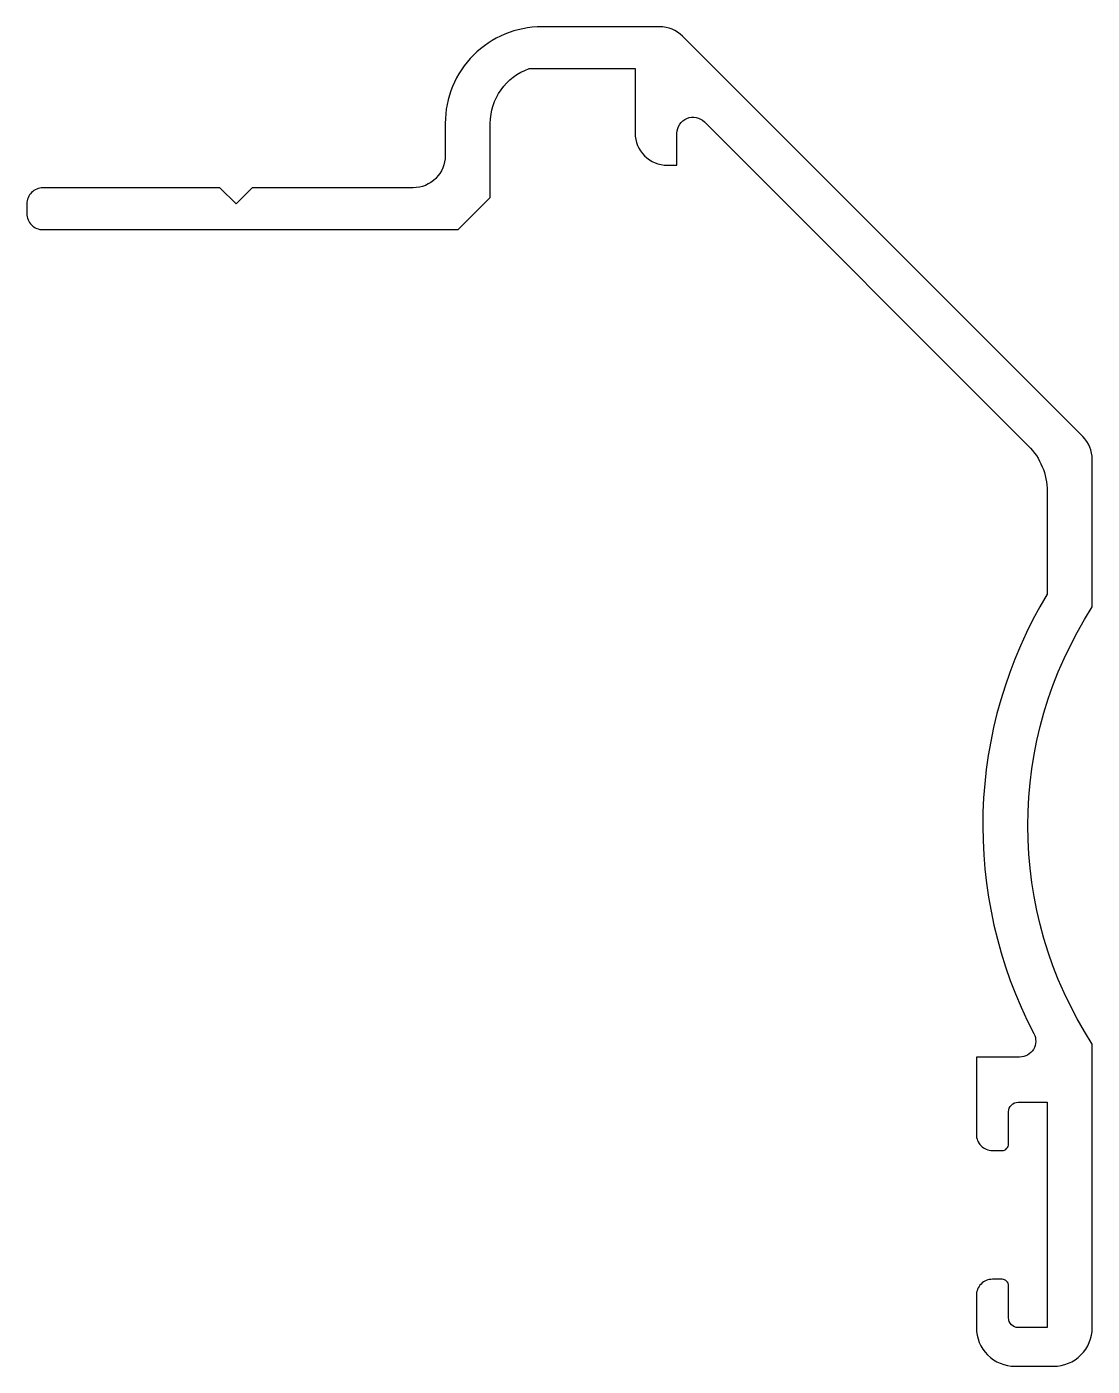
# Model space of a CAD drawing. Extents: x 1455.3 to 1488.4, y -234.6 to -193.
import ezdxf

# ---------------------------------------------------------------- set-up
doc = ezdxf.new("R2010")
doc.units = 0
doc.header["$LTSCALE"] = 15
doc.layers.get('0').update_dxf_attribs({"linetype": 'CONTINUOUS'})

msp = doc.modelspace()

# ---------------------------------------------------------------- linework, layer by layer
at = {"ltscale": 5}
msp.add_lwpolyline([(1471.264, -193.046, 0.414214), (1468.264, -196.046), (1468.264, -197.046, -0.414214), (1467.264, -198.046), (1462.264, -198.046), (1461.764, -198.546), (1461.264, -198.046), (1455.764, -198.046, 0.414214), (1455.264, -198.546), (1455.264, -198.846, 0.414214), (1455.764, -199.346), (1468.664, -199.346), (1469.664, -198.346), (1469.664, -196.046, -0.319205), (1470.872, -194.346), (1474.164, -194.346), (1474.164, -196.346, 0.414214), (1475.164, -197.346), (1475.464, -197.346), (1475.464, -196.352, -0.668179), (1476.317, -195.999), (1486.378, -206.059, -0.198912), (1486.964, -207.474), (1486.964, -210.665, 0.261951), (1486.552, -224.314, -0.563637), (1486.109, -225.046), (1484.764, -225.046), (1484.764, -227.446, 0.414214), (1485.264, -227.946), (1485.564, -227.946, 0.414214), (1485.764, -227.746), (1485.764, -226.746, -0.414214), (1486.064, -226.446), (1486.964, -226.446), (1486.964, -233.446), (1486.064, -233.446, -0.414214), (1485.764, -233.146), (1485.764, -232.146, 0.414214), (1485.564, -231.946), (1485.264, -231.946, 0.414214), (1484.764, -232.446), (1484.764, -233.446, 0.414214), (1485.964, -234.646), (1487.164, -234.646, 0.414214), (1488.364, -233.446), (1488.364, -224.646, -0.294546), (1488.364, -211.065), (1488.364, -206.48, 0.198912), (1488.071, -205.772), (1475.637, -193.338, 0.198912), (1474.93, -193.046)], format="xyb", close=True, dxfattribs=at)

doc.saveas('drawing.dxf')
